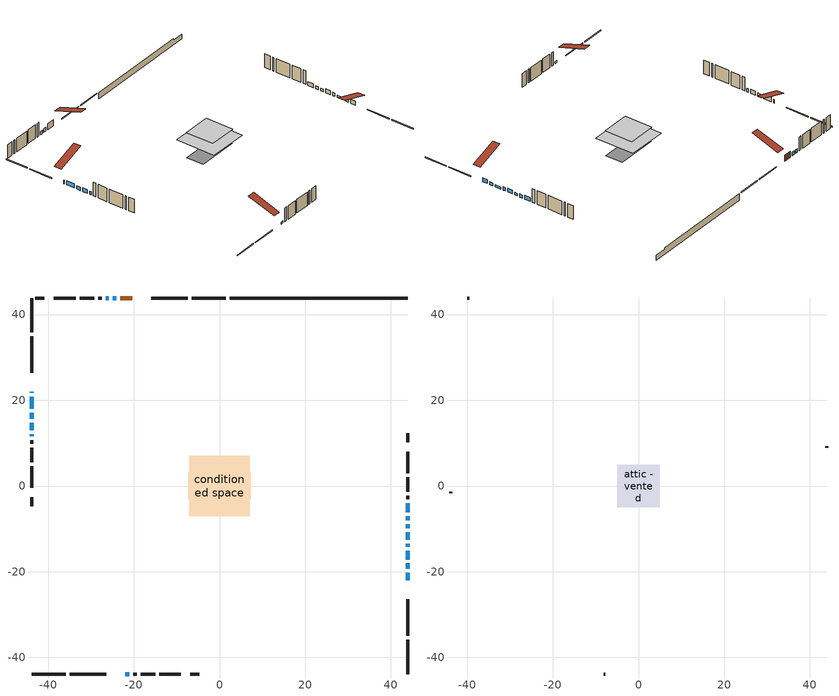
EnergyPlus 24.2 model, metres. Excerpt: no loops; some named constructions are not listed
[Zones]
conditioned space
 floor outside (Floor1 construction): -0.61,-0.61 -0.61,0.61 0.61,0.61 0.61,-0.61 z1.07
 floor adiabatic (AdiabaticFloorConstruction): -7.04,-7.04 -7.04,7.04 7.04,7.04 7.04,-7.04 z3.51
 floor foundation (Slab1 construction): -7.25,-3.11 -7.25,3.11 7.25,3.11 7.25,-3.11 z-1.17
 wall outside (RimJoist1 construction): 1.47,43.85 -6.53,43.85 / -43.85,-43.85 -35.85,-43.85 / -43.85,43.85 -43.85,35.85 / 43.85,-43.85 43.85,-35.85 z1.07:1.37
 wall outside (RimJoist2 construction): -7.46,43.85 -15.95,43.85 / -34.93,-43.85 -26.43,-43.85 / -43.85,34.93 -43.85,26.43 / 43.85,-34.93 43.85,-26.43 z1.07:1.37
 wall outside (AdiabaticWallConstruction 1): -20.38,43.85 -23.13,43.85 z1.07:3.1
 wall outside (AdiabaticWallConstruction): -43.85,22.01 -43.85,21.7 / -43.85,12.06 -43.85,11.62 / 43.85,-14.19 43.85,-13.46 / -25.85,43.85 -26.59,43.85 z1.07:2.29; -24.06,43.85 -24.93,43.85 z1.07:2.37; -43.85,20.77 -43.85,17.97 z1.07:2.59; 43.85,-22 43.85,-20.27 / -43.85,14.72 -43.85,12.99 / 43.85,-6.09 43.85,-4.03 z1.07:2.39; 43.85,-19.35 43.85,-18.08 z1.07:1.99; -43.85,17.05 -43.85,15.65 z1.07:2.19; 43.85,-17.15 43.85,-15.12 z1.07:1.81; -22.01,-43.85 -21.06,-43.85 z1.07:1.78; 43.85,-12.53 43.85,-10.75 z1.07:2.42; 43.85,-9.82 43.85,-8.88 z1.07:1.96; 43.85,-7.96 43.85,-7.02 z1.07:2.16
 wall outside (Wall1 construction): -27.52,43.85 -28.34,43.85 / -20.14,-43.85 -19.31,-43.85 / -43.85,10.69 -43.85,9.87 / 43.85,-3.1 43.85,-2.28 z1.07:5.95
 wall outside (Wall2 construction): -29.27,43.85 -32.63,43.85 / -18.38,-43.85 -15.02,-43.85 / -43.85,8.94 -43.85,5.57 / 43.85,-1.35 43.85,2.02 z1.07:5.95
 wall outside (Wall3 construction): -33.56,43.85 -38.61,43.85 / -14.09,-43.85 -9.04,-43.85 / -43.85,4.65 -43.85,-0.4 / 43.85,2.95 43.85,7.99 z1.07:5.95
 wall outside (Wall5 construction): -40.86,43.85 -42.93,43.85 / -6.79,-43.85 -4.73,-43.85 / -43.85,-2.65 -43.85,-4.72 / 43.85,10.25 43.85,12.31 z1.07:5.95
 wall foundation (FoundationWall1 construction): 2.4,43.85,-1.17 2.4,43.85,1.07 39.71,43.85,1.07 39.71,43.85,0.55 43.85,43.85,0.55 43.85,43.85,-1.17
 window (WindowConstruction 10): -43.85,22 -43.85,21.7 z1.07:2.29
 window (WindowConstruction 4): -24.06,43.85 -24.93,43.85 z1.07:2.37
 window (WindowConstruction 5): -43.85,20.77 -43.85,17.97 z1.07:2.59
 window (WindowConstruction 6): 43.85,-22 43.85,-20.28 z1.07:2.39
 window (WindowConstruction 7): 43.85,-19.35 43.85,-18.08 z1.07:1.98
 window (WindowConstruction 8): -43.85,17.04 -43.85,15.65 z1.07:2.19
 window (WindowConstruction 9): -43.85,14.72 -43.85,12.99 z1.07:2.39
 window (WindowConstruction 14): 43.85,-17.15 43.85,-15.12 z1.07:1.81
 window (WindowConstruction 15): -22,-43.85 -21.06,-43.85 z1.07:1.78
 window (WindowConstruction 11): -43.85,12.06 -43.85,11.62 z1.07:2.29
 window (WindowConstruction 12): 43.85,-14.19 43.85,-13.46 z1.07:2.29
 window (WindowConstruction 13): -25.86,43.85 -26.59,43.85 z1.07:2.29
 window (WindowConstruction): 43.85,-12.53 43.85,-10.75 z1.07:2.42
 window (WindowConstruction 1): 43.85,-9.82 43.85,-8.89 z1.07:1.96
 window (WindowConstruction 2): 43.85,-7.96 43.85,-7.02 z1.07:2.16
 window (WindowConstruction 3): 43.85,-6.09 43.85,-4.03 z1.07:2.39
 door (Door): -20.38,43.85 -23.13,43.85 z1.07:3.1
 ceiling adiabatic (AdiabaticFloorConstruction): 7.04,-7.04 7.04,7.04 -7.04,7.04 -7.04,-7.04 z3.51
attic - vented
 floor to conditioned space (Floor2 construction Reversed): -5,-5 -5,5 5,5 5,-5 z5.95
 wall outside (Wall4 construction): -39.54,43.85 -39.93,43.85 / -8.11,-43.85 -7.72,-43.85 / -43.85,-1.33 -43.85,-1.73 / 43.85,8.92 43.85,9.32 z1.07:5.95
 roof outside (Roof1 construction): -19.45,43.85,5.95 -19.45,34.12,9.19 -16.88,34.12,9.19 -16.88,43.85,5.95; -22.93,-43.85,5.95 -22.93,-34.12,9.19 -25.5,-34.12,9.19 -25.5,-43.85,5.95; -43.85,22.93,5.95 -34.12,22.93,9.19 -34.12,25.5,9.19 -43.85,25.5,5.95; 43.85,-22.93,5.95 34.12,-22.93,9.19 34.12,-25.5,9.19 43.85,-25.5,5.95
[Material] Roughness=Rough; Thermal Absorptance=0.9
Name | Thickness {m} | Conductivity {W/m-K} | Density {kg/m3} | Specific Heat {J/kg-K} | Solar Absorptance | Visible Absorptance
ceiling loosefill ins | 0.169333 | 0.0480833 | 16.02 | 1046.75 | 0.7 | 0.7
ceiling stud and cavity | 0.1397 | 0.0931187 | 65.682 | 1177.47 | 0.7 | 0.7
gypsum board | 0.0127 | 0.160291 | 801 | 837.4 | 0.6 | 0.6
[Construction]
Floor2 construction: ceiling loosefill ins, ceiling stud and cavity, gypsum board
[EnergyManagementSystem:Program]
total_airflows_program: Set total_infil_flow_rate = 0; Set total_mechvent_flow_rate = 0; Set total_natvent_flow_rate = 0; Set total_whf_flow_rate = 0; Set total_infil_flow_rate = total_infil_flow_rate + (infil_program_Qinf * 1); Set total_mechvent_flow_rate = total_mechvent_flow_rate + (infil_program_Qfan * 1); Set total_natvent_flow_rate = total_natvent_flow_rate + (natural_vent_program_Qnv * 1); Set total_whf_flow_rate = total_whf_flow_rate + (natural_vent_program_Qwhf * 1)
total_loads_program: Set loads_htg_tot = 0; Set loads_clg_tot = 0; If htg_load_cond > 0; Set loads_htg_tot = loads_htg_tot + (htg_load_cond - clg_load_cond) * 1.0; EndIf; Set loads_htg_tot = (@Max loads_htg_tot 0); If clg_load_cond > 0; Set loads_clg_tot = loads_clg_tot + (clg_load_cond - htg_load_cond) * 0.0; EndIf; Set loads_clg_tot = (@Max loads_clg_tot 0)
unit_heater_supply_fan_disaggregate_program: Set unit_heater_supply_fan_primary_htg = 0; If unit_heater_htg_coil_s > 0; Set unit_heater_supply_fan_primary_htg = unit_heater_supply_fan_s; EndIf
unmet_hours_program: Set htg_unmet_hours = 0; Set clg_unmet_hours = 0; Set unit_htg_unmet_hours = 0; If ((DayOfYear >= 1) && (DayOfYear <= 365)); Set unit_htg_unmet_hours = unit_htg_unmet_hours + conditioned_space_htg_unmet_s; If unit_htg_unmet_hours > htg_unmet_hours; Set htg_unmet_hours = unit_htg_unmet_hours; EndIf; EndIf
water_heater_EC_adj: If WarmupFlag == 0; Set dhw_e_cons = water_heater_energy + water_heater_on_cycle_parasitic + water_heater_off_cycle_parasitic; Set water_heater_ec_adj_act = 0.0 * dhw_e_cons / 1; EndIf
[EnergyManagementSystem:ProgramCallingManager]
component_loads_program_calling_manager: EndOfZoneTimestepAfterZoneReporting; component_loads_program
fridge_schedule_program_calling_manager: BeginZoneTimestepAfterInitHeatBalance; fridge_schedule_program
infil_program_calling_manager: BeginZoneTimestepAfterInitHeatBalance; infil_program
natural_vent_program_calling_manager: BeginZoneTimestepAfterInitHeatBalance; natural_vent_program
total_airflows_program_calling_manager: EndOfZoneTimestepAfterZoneReporting; total_airflows_program
total_loads_program_calling_manager: EndOfZoneTimestepAfterZoneReporting; total_loads_program
unit_heater_supply_fan_disaggregate_program_calling_manager: EndOfSystemTimestepBeforeHVACReporting; unit_heater_supply_fan_disaggregate_program
unmet_hours_program_calling_manager: EndOfZoneTimestepBeforeZoneReporting; unmet_hours_program
water_heater_EC_adj_ProgramManager: EndOfSystemTimestepBeforeHVACReporting; water_heater_EC_adj
[EnergyManagementSystem:OutputVariable] Type of Data in Variable=Summed
Name | EMS Variable | Update Frequency | EMS Program or Subroutine | Units
unit heater supply fan disaggregate htg primary | unit_heater_supply_fan_primary_htg | SystemTimestep | unit_heater_supply_fan_disaggregate_program | J
loads_htg_tot_peakload_outvar; loads_htg_tot_annual_outvar; Energy Management System Output Variable 1; Energy Management System Output Variable 45 | loads_htg_tot | ZoneTimestep | total_loads_program | J
loads_clg_tot_peakload_outvar; loads_clg_tot_annual_outvar; Energy Management System Output Variable 2; Energy Management System Output Variable 46 | loads_clg_tot | ZoneTimestep | total_loads_program | J
htg_unmet_hours_annual_outvar; Energy Management System Output Variable 3 | htg_unmet_hours | ZoneTimestep | unmet_hours_program | hr
clg_unmet_hours_annual_outvar; Energy Management System Output Variable 4 | clg_unmet_hours | ZoneTimestep | unmet_hours_program | hr
loads_htg_roofs_annual_outvar; Energy Management System Output Variable 5 | loads_htg_roofs | ZoneTimestep | component_loads_program | J
loads_htg_ceilings_annual_outvar; Energy Management System Output Variable 6 | loads_htg_ceilings | ZoneTimestep | component_loads_program | J
loads_htg_walls_annual_outvar; Energy Management System Output Variable 7 | loads_htg_walls | ZoneTimestep | component_loads_program | J
loads_htg_rim_joists_annual_outvar; Energy Management System Output Variable 8 | loads_htg_rim_joists | ZoneTimestep | component_loads_program | J
loads_htg_foundation_walls_annual_outvar; Energy Management System Output Variable 9 | loads_htg_foundation_walls | ZoneTimestep | component_loads_program | J
loads_htg_doors_annual_outvar; Energy Management System Output Variable 10 | loads_htg_doors | ZoneTimestep | component_loads_program | J
loads_htg_windows_conduction_annual_outvar; Energy Management System Output Variable 11 | loads_htg_windows_conduction | ZoneTimestep | component_loads_program | J
loads_htg_windows_solar_annual_outvar; Energy Management System Output Variable 12 | loads_htg_windows_solar | ZoneTimestep | component_loads_program | J
loads_htg_skylights_conduction_annual_outvar; Energy Management System Output Variable 13 | loads_htg_skylights_conduction | ZoneTimestep | component_loads_program | J
loads_htg_skylights_solar_annual_outvar; Energy Management System Output Variable 14 | loads_htg_skylights_solar | ZoneTimestep | component_loads_program | J
loads_htg_floors_annual_outvar; Energy Management System Output Variable 15 | loads_htg_floors | ZoneTimestep | component_loads_program | J
loads_htg_slabs_annual_outvar; Energy Management System Output Variable 16 | loads_htg_slabs | ZoneTimestep | component_loads_program | J
loads_htg_internal_mass_annual_outvar; Energy Management System Output Variable 17 | loads_htg_internal_mass | ZoneTimestep | component_loads_program | J
loads_htg_infil_annual_outvar; Energy Management System Output Variable 18 | loads_htg_infil | ZoneTimestep | component_loads_program | J
loads_htg_natvent_annual_outvar; Energy Management System Output Variable 19 | loads_htg_natvent | ZoneTimestep | component_loads_program | J
loads_htg_mechvent_annual_outvar; Energy Management System Output Variable 20 | loads_htg_mechvent | ZoneTimestep | component_loads_program | J
loads_htg_whf_annual_outvar; Energy Management System Output Variable 21 | loads_htg_whf | ZoneTimestep | component_loads_program | J
loads_htg_ducts_annual_outvar; Energy Management System Output Variable 22 | loads_htg_ducts | ZoneTimestep | component_loads_program | J
loads_htg_intgains_annual_outvar; Energy Management System Output Variable 23 | loads_htg_intgains | ZoneTimestep | component_loads_program | J
loads_htg_lighting_annual_outvar; Energy Management System Output Variable 24 | loads_htg_lighting | ZoneTimestep | component_loads_program | J
loads_clg_roofs_annual_outvar; Energy Management System Output Variable 25 | loads_clg_roofs | ZoneTimestep | component_loads_program | J
loads_clg_ceilings_annual_outvar; Energy Management System Output Variable 26 | loads_clg_ceilings | ZoneTimestep | component_loads_program | J
loads_clg_walls_annual_outvar; Energy Management System Output Variable 27 | loads_clg_walls | ZoneTimestep | component_loads_program | J
loads_clg_rim_joists_annual_outvar; Energy Management System Output Variable 28 | loads_clg_rim_joists | ZoneTimestep | component_loads_program | J
loads_clg_foundation_walls_annual_outvar; Energy Management System Output Variable 29 | loads_clg_foundation_walls | ZoneTimestep | component_loads_program | J
loads_clg_doors_annual_outvar; Energy Management System Output Variable 30 | loads_clg_doors | ZoneTimestep | component_loads_program | J
loads_clg_windows_conduction_annual_outvar; Energy Management System Output Variable 31 | loads_clg_windows_conduction | ZoneTimestep | component_loads_program | J
loads_clg_windows_solar_annual_outvar; Energy Management System Output Variable 32 | loads_clg_windows_solar | ZoneTimestep | component_loads_program | J
loads_clg_skylights_conduction_annual_outvar; Energy Management System Output Variable 33 | loads_clg_skylights_conduction | ZoneTimestep | component_loads_program | J
loads_clg_skylights_solar_annual_outvar; Energy Management System Output Variable 34 | loads_clg_skylights_solar | ZoneTimestep | component_loads_program | J
loads_clg_floors_annual_outvar; Energy Management System Output Variable 35 | loads_clg_floors | ZoneTimestep | component_loads_program | J
loads_clg_slabs_annual_outvar; Energy Management System Output Variable 36 | loads_clg_slabs | ZoneTimestep | component_loads_program | J
loads_clg_internal_mass_annual_outvar; Energy Management System Output Variable 37 | loads_clg_internal_mass | ZoneTimestep | component_loads_program | J
loads_clg_infil_annual_outvar; Energy Management System Output Variable 38 | loads_clg_infil | ZoneTimestep | component_loads_program | J
loads_clg_natvent_annual_outvar; Energy Management System Output Variable 39 | loads_clg_natvent | ZoneTimestep | component_loads_program | J
loads_clg_mechvent_annual_outvar; Energy Management System Output Variable 40 | loads_clg_mechvent | ZoneTimestep | component_loads_program | J
loads_clg_whf_annual_outvar; Energy Management System Output Variable 41 | loads_clg_whf | ZoneTimestep | component_loads_program | J
loads_clg_ducts_annual_outvar; Energy Management System Output Variable 42 | loads_clg_ducts | ZoneTimestep | component_loads_program | J
loads_clg_intgains_annual_outvar; Energy Management System Output Variable 43 | loads_clg_intgains | ZoneTimestep | component_loads_program | J
loads_clg_lighting_annual_outvar; Energy Management System Output Variable 44 | loads_clg_lighting | ZoneTimestep | component_loads_program | J
[Schedule:Day:Interval]
interior lighting schedule day: No, 01:00, 0.108182, 04:00, 0.0901515, 05:00, 0.0991667, 06:00, 0.162273, 07:00, 0.270455, 08:00, 0.342576, 10:00, 0.369621, 11:00, 0.351591, 12:00, 0.333561, 13:00, 0.324545, 14:00, 0.31553, 15:00, 0.333561, 16:00, 0.369621, 17:00, 0.450758, 18:00, 0.585985, 19:00, 0.775303, 20:00, 0.955606, 21:00, 0.991667, 22:00, 0.712197, 23:00, 0.360606, 24:00, 0.162273
interior lighting schedule day 1: No, 01:00, 0.100909, 04:00, 0.0840909, 05:00, 0.0925, 06:00, 0.151364, 07:00, 0.252273, 08:00, 0.319545, 10:00, 0.344773, 11:00, 0.327955, 12:00, 0.311136, 13:00, 0.302727, 14:00, 0.294318, 15:00, 0.311136, 16:00, 0.344773, 17:00, 0.420455, 18:00, 0.546591, 19:00, 0.723182, 20:00, 0.891364, 21:00, 0.925, 22:00, 0.664318, 23:00, 0.336364, 24:00, 0.151364
interior lighting schedule day 2: No, 01:00, 0.0927273, 04:00, 0.0772727, 05:00, 0.085, 06:00, 0.139091, 07:00, 0.231818, 08:00, 0.293636, 10:00, 0.316818, 11:00, 0.301364, 12:00, 0.285909, 13:00, 0.278182, 14:00, 0.270455, 15:00, 0.285909, 16:00, 0.316818, 17:00, 0.386364, 18:00, 0.502273, 19:00, 0.664545, 20:00, 0.819091, 21:00, 0.85, 22:00, 0.610455, 23:00, 0.309091, 24:00, 0.139091
interior lighting schedule day 3: No, 01:00, 0.0845455, 04:00, 0.0704545, 05:00, 0.0775, 06:00, 0.126818, 07:00, 0.211364, 08:00, 0.267727, 10:00, 0.288864, 11:00, 0.274773, 12:00, 0.260682, 13:00, 0.253636, 14:00, 0.246591, 15:00, 0.260682, 16:00, 0.288864, 17:00, 0.352273, 18:00, 0.457955, 19:00, 0.605909, 20:00, 0.746818, 21:00, 0.775, 22:00, 0.556591, 23:00, 0.281818, 24:00, 0.126818
interior lighting schedule day 4: No, 01:00, 0.0763636, 04:00, 0.0636364, 05:00, 0.07, 06:00, 0.114545, 07:00, 0.190909, 08:00, 0.241818, 10:00, 0.260909, 11:00, 0.248182, 12:00, 0.235455, 13:00, 0.229091, 14:00, 0.222727, 15:00, 0.235455, 16:00, 0.260909, 17:00, 0.318182, 18:00, 0.413636, 19:00, 0.547273, 20:00, 0.674545, 21:00, 0.7, 22:00, 0.502727, 23:00, 0.254545, 24:00, 0.114545
interior lighting schedule day 5: No, 01:00, 0.0727273, 04:00, 0.0606061, 05:00, 0.0666667, 06:00, 0.109091, 07:00, 0.181818, 08:00, 0.230303, 10:00, 0.248485, 11:00, 0.236364, 12:00, 0.224242, 13:00, 0.218182, 14:00, 0.212121, 15:00, 0.224242, 16:00, 0.248485, 17:00, 0.30303, 18:00, 0.393939, 19:00, 0.521212, 20:00, 0.642424, 21:00, 0.666667, 22:00, 0.478788, 23:00, 0.242424, 24:00, 0.109091
interior lighting schedule day 6: No, 01:00, 0.0745455, 04:00, 0.0621212, 05:00, 0.0683333, 06:00, 0.111818, 07:00, 0.186364, 08:00, 0.236061, 10:00, 0.254697, 11:00, 0.242273, 12:00, 0.229848, 13:00, 0.223636, 14:00, 0.217424, 15:00, 0.229848, 16:00, 0.254697, 17:00, 0.310606, 18:00, 0.403788, 19:00, 0.534242, 20:00, 0.658485, 21:00, 0.683333, 22:00, 0.490758, 23:00, 0.248485, 24:00, 0.111818
interior lighting schedule day 7: No, 01:00, 0.08, 04:00, 0.0666667, 05:00, 0.0733333, 06:00, 0.12, 07:00, 0.2, 08:00, 0.253333, 10:00, 0.273333, 11:00, 0.26, 12:00, 0.246667, 13:00, 0.24, 14:00, 0.233333, 15:00, 0.246667, 16:00, 0.273333, 17:00, 0.333333, 18:00, 0.433333, 19:00, 0.573333, 20:00, 0.706667, 21:00, 0.733333, 22:00, 0.526667, 23:00, 0.266667, 24:00, 0.12
interior lighting schedule day 8: No, 01:00, 0.0890909, 04:00, 0.0742424, 05:00, 0.0816667, 06:00, 0.133636, 07:00, 0.222727, 08:00, 0.282121, 10:00, 0.304394, 11:00, 0.289545, 12:00, 0.274697, 13:00, 0.267273, 14:00, 0.259848, 15:00, 0.274697, 16:00, 0.304394, 17:00, 0.371212, 18:00, 0.482576, 19:00, 0.638485, 20:00, 0.78697, 21:00, 0.816667, 22:00, 0.586515, 23:00, 0.29697, 24:00, 0.133636
interior lighting schedule day 9: No, 01:00, 0.0972727, 04:00, 0.0810606, 05:00, 0.0891667, 06:00, 0.145909, 07:00, 0.243182, 08:00, 0.30803, 10:00, 0.332348, 11:00, 0.316136, 12:00, 0.299924, 13:00, 0.291818, 14:00, 0.283712, 15:00, 0.299924, 16:00, 0.332348, 17:00, 0.405303, 18:00, 0.526894, 19:00, 0.697121, 20:00, 0.859242, 21:00, 0.891667, 22:00, 0.640379, 23:00, 0.324242, 24:00, 0.145909
interior lighting schedule day 10: No, 01:00, 0.105455, 04:00, 0.0878788, 05:00, 0.0966667, 06:00, 0.158182, 07:00, 0.263636, 08:00, 0.333939, 10:00, 0.360303, 11:00, 0.342727, 12:00, 0.325152, 13:00, 0.316364, 14:00, 0.307576, 15:00, 0.325152, 16:00, 0.360303, 17:00, 0.439394, 18:00, 0.571212, 19:00, 0.755758, 20:00, 0.931515, 21:00, 0.966667, 22:00, 0.694242, 23:00, 0.351515, 24:00, 0.158182
interior lighting schedule day 11: No, 01:00, 0.109091, 04:00, 0.0909091, 05:00, 0.1, 06:00, 0.163636, 07:00, 0.272727, 08:00, 0.345455, 10:00, 0.372727, 11:00, 0.354545, 12:00, 0.336364, 13:00, 0.327273, 14:00, 0.318182, 15:00, 0.336364, 16:00, 0.372727, 17:00, 0.454545, 18:00, 0.590909, 19:00, 0.781818, 20:00, 0.963636, 21:00, 1, 22:00, 0.718182, 23:00, 0.363636, 24:00, 0.163636
interior lighting schedule default day; occupants schedule default day; clothes dryer schedule default day; cooking range schedule default day; mech vent bath fan 0 schedule default day; mech vent bath fan 1 schedule default day; mech vent range fan 0 schedule default day; misc plug loads schedule default day; general water use schedule default day; heating setpoint default day; cooling setpoint default day; clothes dryer exhaust 0 schedule default day; cooling season schedule day; cooling season schedule day 2; cooling season schedule default day; exterior lighting schedule default day; natural vent schedule default day: No, 24:00, 0
occupants schedule day: No, 05:00, 0.426829, 06:00, 0.719512, 07:00, 1, 08:00, 0.670732, 09:00, 0.329268, 14:00, 0.170732, 15:00, 0.231707, 16:00, 0.329268, 17:00, 0.5, 18:00, 0.670732, 19:00, 0.829268, 21:00, 1, 22:00, 0.853659, 23:00, 0.646341, 24:00, 0.426829
clothes dryer schedule day; clothes dryer exhaust 0 schedule day: No, 01:00, 0.123457, 02:00, 0.0740741, 03:00, 0.0493827, 04:00, 0.0246914, 05:00, 0.0493827, 06:00, 0.0740741, 07:00, 0.197531, 08:00, 0.395062, 09:00, 0.592593, 10:00, 0.839506, 11:00, 0.962963, 12:00, 1, 13:00, 0.91358, 14:00, 0.82716, 15:00, 0.716049, 16:00, 0.753086, 17:00, 0.679012, 18:00, 0.666667, 20:00, 0.62963, 21:00, 0.641975, 22:00, 0.666667, 23:00, 0.54321, 24:00, 0.296296
cooking range schedule day: No, 05:00, 0.0597015, 06:00, 0.11194, 07:00, 0.171642, 08:00, 0.291045, 11:00, 0.343284, 12:00, 0.402985, 13:00, 0.462687, 14:00, 0.343284, 15:00, 0.291045, 16:00, 0.402985, 17:00, 0.567164, 18:00, 1, 19:00, 0.850746, 20:00, 0.432836, 21:00, 0.291045, 22:00, 0.231343, 23:00, 0.171642, 24:00, 0.11194
mech vent bath fan 0 schedule day; mech vent bath fan 1 schedule day: No, 07:00, 0, 08:00, 1, 09:00, 0.2, 24:00, 0
mech vent range fan 0 schedule day: No, 18:00, 0, 19:00, 1, 20:00, 0.2, 24:00, 0
misc plug loads schedule day: No, 06:00, 0.705882, 07:00, 0.745098, 08:00, 0.803922, 15:00, 0.823529, 16:00, 0.862745, 17:00, 0.921569, 18:00, 0.980392, 19:00, 1, 20:00, 0.980392, 21:00, 0.941176, 22:00, 0.862745, 23:00, 0.784314, 24:00, 0.72549
general water use schedule day: No, 01:00, 0.315068, 03:00, 0.287671, 04:00, 0.342466, 05:00, 0.369863, 06:00, 0.520548, 07:00, 0.60274, 08:00, 0.534247, 10:00, 0.506849, 11:00, 0.465753, 14:00, 0.479452, 15:00, 0.534247, 16:00, 0.589041, 17:00, 0.69863, 18:00, 0.876712, 19:00, 0.890411, 20:00, 0.986301, 21:00, 1, 22:00, 0.863014, 23:00, 0.616438, 24:00, 0.465753
heating setpoint day: No, 07:00, 18, 23:00, 21, 24:00, 18
cooling setpoint day: No, 24:00, 25
cooling season schedule day 1: No, 24:00, 1
exterior lighting schedule day: No, 01:00, 0.566667, 03:00, 0.524167, 05:00, 0.495833, 06:00, 0.5525, 07:00, 0.623333, 08:00, 0.580833, 09:00, 0.439167, 10:00, 0.354167, 12:00, 0.34, 13:00, 0.354167, 14:00, 0.396667, 15:00, 0.425, 16:00, 0.495833, 17:00, 0.623333, 18:00, 0.793333, 19:00, 0.906667, 20:00, 0.963333, 21:00, 0.991667, 22:00, 0.920833, 23:00, 0.793333, 24:00, 0.665833
exterior lighting schedule day 1: No, 01:00, 0.528571, 03:00, 0.488929, 05:00, 0.4625, 06:00, 0.515357, 07:00, 0.581429, 08:00, 0.541786, 09:00, 0.409643, 10:00, 0.330357, 12:00, 0.317143, 13:00, 0.330357, 14:00, 0.37, 15:00, 0.396429, 16:00, 0.4625, 17:00, 0.581429, 18:00, 0.74, 19:00, 0.845714, 20:00, 0.898571, 21:00, 0.925, 22:00, 0.858929, 23:00, 0.74, 24:00, 0.621071
exterior lighting schedule day 10: No, 01:00, 0.552381, 03:00, 0.510952, 05:00, 0.483333, 06:00, 0.538571, 07:00, 0.607619, 08:00, 0.56619, 09:00, 0.428095, 10:00, 0.345238, 12:00, 0.331429, 13:00, 0.345238, 14:00, 0.386667, 15:00, 0.414286, 16:00, 0.483333, 17:00, 0.607619, 18:00, 0.773333, 19:00, 0.88381, 20:00, 0.939048, 21:00, 0.966667, 22:00, 0.897619, 23:00, 0.773333, 24:00, 0.649048
exterior lighting schedule day 11: No, 01:00, 0.571429, 03:00, 0.528571, 05:00, 0.5, 06:00, 0.557143, 07:00, 0.628571, 08:00, 0.585714, 09:00, 0.442857, 10:00, 0.357143, 12:00, 0.342857, 13:00, 0.357143, 14:00, 0.4, 15:00, 0.428571, 16:00, 0.5, 17:00, 0.628571, 18:00, 0.8, 19:00, 0.914286, 20:00, 0.971429, 21:00, 1, 22:00, 0.928571, 23:00, 0.8, 24:00, 0.671429
exterior lighting schedule day 2: No, 01:00, 0.485714, 03:00, 0.449286, 05:00, 0.425, 06:00, 0.473571, 07:00, 0.534286, 08:00, 0.497857, 09:00, 0.376429, 10:00, 0.303571, 12:00, 0.291429, 13:00, 0.303571, 14:00, 0.34, 15:00, 0.364286, 16:00, 0.425, 17:00, 0.534286, 18:00, 0.68, 19:00, 0.777143, 20:00, 0.825714, 21:00, 0.85, 22:00, 0.789286, 23:00, 0.68, 24:00, 0.570714
exterior lighting schedule day 3: No, 01:00, 0.442857, 03:00, 0.409643, 05:00, 0.3875, 06:00, 0.431786, 07:00, 0.487143, 08:00, 0.453929, 09:00, 0.343214, 10:00, 0.276786, 12:00, 0.265714, 13:00, 0.276786, 14:00, 0.31, 15:00, 0.332143, 16:00, 0.3875, 17:00, 0.487143, 18:00, 0.62, 19:00, 0.708571, 20:00, 0.752857, 21:00, 0.775, 22:00, 0.719643, 23:00, 0.62, 24:00, 0.520357
exterior lighting schedule day 4: No, 01:00, 0.4, 03:00, 0.37, 05:00, 0.35, 06:00, 0.39, 07:00, 0.44, 08:00, 0.41, 09:00, 0.31, 10:00, 0.25, 12:00, 0.24, 13:00, 0.25, 14:00, 0.28, 15:00, 0.3, 16:00, 0.35, 17:00, 0.44, 18:00, 0.56, 19:00, 0.64, 20:00, 0.68, 21:00, 0.7, 22:00, 0.65, 23:00, 0.56, 24:00, 0.47
exterior lighting schedule day 5: No, 01:00, 0.380952, 03:00, 0.352381, 05:00, 0.333333, 06:00, 0.371429, 07:00, 0.419048, 08:00, 0.390476, 09:00, 0.295238, 10:00, 0.238095, 12:00, 0.228571, 13:00, 0.238095, 14:00, 0.266667, 15:00, 0.285714, 16:00, 0.333333, 17:00, 0.419048, 18:00, 0.533333, 19:00, 0.609524, 20:00, 0.647619, 21:00, 0.666667, 22:00, 0.619048, 23:00, 0.533333, 24:00, 0.447619
exterior lighting schedule day 6: No, 01:00, 0.390476, 03:00, 0.36119, 05:00, 0.341667, 06:00, 0.380714, 07:00, 0.429524, 08:00, 0.400238, 09:00, 0.302619, 10:00, 0.244048, 12:00, 0.234286, 13:00, 0.244048, 14:00, 0.273333, 15:00, 0.292857, 16:00, 0.341667, 17:00, 0.429524, 18:00, 0.546667, 19:00, 0.624762, 20:00, 0.66381, 21:00, 0.683333, 22:00, 0.634524, 23:00, 0.546667, 24:00, 0.45881
exterior lighting schedule day 7: No, 01:00, 0.419048, 03:00, 0.387619, 05:00, 0.366667, 06:00, 0.408571, 07:00, 0.460952, 08:00, 0.429524, 09:00, 0.324762, 10:00, 0.261905, 12:00, 0.251429, 13:00, 0.261905, 14:00, 0.293333, 15:00, 0.314286, 16:00, 0.366667, 17:00, 0.460952, 18:00, 0.586667, 19:00, 0.670476, 20:00, 0.712381, 21:00, 0.733333, 22:00, 0.680952, 23:00, 0.586667, 24:00, 0.492381
exterior lighting schedule day 8: No, 01:00, 0.466667, 03:00, 0.431667, 05:00, 0.408333, 06:00, 0.455, 07:00, 0.513333, 08:00, 0.478333, 09:00, 0.361667, 10:00, 0.291667, 12:00, 0.28, 13:00, 0.291667, 14:00, 0.326667, 15:00, 0.35, 16:00, 0.408333, 17:00, 0.513333, 18:00, 0.653333, 19:00, 0.746667, 20:00, 0.793333, 21:00, 0.816667, 22:00, 0.758333, 23:00, 0.653333, 24:00, 0.548333
exterior lighting schedule day 9: No, 01:00, 0.509524, 03:00, 0.47131, 05:00, 0.445833, 06:00, 0.496786, 07:00, 0.560476, 08:00, 0.522262, 09:00, 0.394881, 10:00, 0.318452, 12:00, 0.305714, 13:00, 0.318452, 14:00, 0.356667, 15:00, 0.382143, 16:00, 0.445833, 17:00, 0.560476, 18:00, 0.713333, 19:00, 0.815238, 20:00, 0.86619, 21:00, 0.891667, 22:00, 0.827976, 23:00, 0.713333, 24:00, 0.59869
[Schedule:Week:Daily]
heating setpoint Week Rule - Jan1-Dec31: heating setpoint day, heating setpoint day, heating setpoint day, heating setpoint day, heating setpoint day, heating setpoint day, heating setpoint day, heating setpoint default day, heating setpoint default day, heating setpoint default day, heating setpoint default day, heating setpoint default day
cooling setpoint Week Rule - Jan1-Dec31: cooling setpoint day, cooling setpoint day, cooling setpoint day, cooling setpoint day, cooling setpoint day, cooling setpoint day, cooling setpoint day, cooling setpoint default day, cooling setpoint default day, cooling setpoint default day, cooling setpoint default day, cooling setpoint default day
clothes dryer exhaust 0 schedule Week Rule - Jan1-Dec31: clothes dryer exhaust 0 schedule day, clothes dryer exhaust 0 schedule day, clothes dryer exhaust 0 schedule day, clothes dryer exhaust 0 schedule day, clothes dryer exhaust 0 schedule day, clothes dryer exhaust 0 schedule day, clothes dryer exhaust 0 schedule day, clothes dryer exhaust 0 schedule default day, clothes dryer exhaust 0 schedule default day, clothes dryer exhaust 0 schedule default day, clothes dryer exhaust 0 schedule default day, clothes dryer exhaust 0 schedule default day
cooling season schedule Week Rule - Jan1-May26: cooling season schedule day, cooling season schedule day, cooling season schedule day, cooling season schedule day, cooling season schedule day, cooling season schedule day, cooling season schedule day, cooling season schedule default day, cooling season schedule default day, cooling season schedule default day, cooling season schedule default day, cooling season schedule default day
cooling season schedule Week Rule - May27-Jun2: cooling season schedule day, cooling season schedule day, cooling season schedule day, cooling season schedule day, cooling season schedule day, cooling season schedule day 1, cooling season schedule day 1, cooling season schedule default day, cooling season schedule default day, cooling season schedule default day, cooling season schedule default day, cooling season schedule default day
cooling season schedule Week Rule - Jun3-Aug25: cooling season schedule day 1, cooling season schedule day 1, cooling season schedule day 1, cooling season schedule day 1, cooling season schedule day 1, cooling season schedule day 1, cooling season schedule day 1, cooling season schedule default day, cooling season schedule default day, cooling season schedule default day, cooling season schedule default day, cooling season schedule default day
cooling season schedule Week Rule - Aug26-Sep1: cooling season schedule day 1, cooling season schedule day 1, cooling season schedule day 1, cooling season schedule day 1, cooling season schedule day 1, cooling season schedule day 1, cooling season schedule day 2, cooling season schedule default day, cooling season schedule default day, cooling season schedule default day, cooling season schedule default day, cooling season schedule default day
cooling season schedule Week Rule - Sep2-Dec31: cooling season schedule day 2, cooling season schedule day 2, cooling season schedule day 2, cooling season schedule day 2, cooling season schedule day 2, cooling season schedule day 2, cooling season schedule day 2, cooling season schedule default day, cooling season schedule default day, cooling season schedule default day, cooling season schedule default day, cooling season schedule default day
exterior lighting schedule Week Rule - Apr29-May5: exterior lighting schedule day 3, exterior lighting schedule day 3, exterior lighting schedule day 4, exterior lighting schedule day 4, exterior lighting schedule day 4, exterior lighting schedule day 4, exterior lighting schedule day 4, exterior lighting schedule default day, exterior lighting schedule default day, exterior lighting schedule default day, exterior lighting schedule default day, exterior lighting schedule default day
exterior lighting schedule Week Rule - May6-May26: exterior lighting schedule day 4, exterior lighting schedule day 4, exterior lighting schedule day 4, exterior lighting schedule day 4, exterior lighting schedule day 4, exterior lighting schedule day 4, exterior lighting schedule day 4, exterior lighting schedule default day, exterior lighting schedule default day, exterior lighting schedule default day, exterior lighting schedule default day, exterior lighting schedule default day
exterior lighting schedule Week Rule - May27-Jun2: exterior lighting schedule day 4, exterior lighting schedule day 4, exterior lighting schedule day 4, exterior lighting schedule day 4, exterior lighting schedule day 4, exterior lighting schedule day 5, exterior lighting schedule day 5, exterior lighting schedule default day, exterior lighting schedule default day, exterior lighting schedule default day, exterior lighting schedule default day, exterior lighting schedule default day
exterior lighting schedule Week Rule - Jun3-Jun30: exterior lighting schedule day 5, exterior lighting schedule day 5, exterior lighting schedule day 5, exterior lighting schedule day 5, exterior lighting schedule day 5, exterior lighting schedule day 5, exterior lighting schedule day 5, exterior lighting schedule default day, exterior lighting schedule default day, exterior lighting schedule default day, exterior lighting schedule default day, exterior lighting schedule default day
exterior lighting schedule Week Rule - Jul1-Jul28: exterior lighting schedule day 6, exterior lighting schedule day 6, exterior lighting schedule day 6, exterior lighting schedule day 6, exterior lighting schedule day 6, exterior lighting schedule day 6, exterior lighting schedule day 6, exterior lighting schedule default day, exterior lighting schedule default day, exterior lighting schedule default day, exterior lighting schedule default day, exterior lighting schedule default day
exterior lighting schedule Week Rule - Jul29-Aug4: exterior lighting schedule day 6, exterior lighting schedule day 6, exterior lighting schedule day 6, exterior lighting schedule day 7, exterior lighting schedule day 7, exterior lighting schedule day 7, exterior lighting schedule day 7, exterior lighting schedule default day, exterior lighting schedule default day, exterior lighting schedule default day, exterior lighting schedule default day, exterior lighting schedule default day
exterior lighting schedule Week Rule - Aug5-Aug25: exterior lighting schedule day 7, exterior lighting schedule day 7, exterior lighting schedule day 7, exterior lighting schedule day 7, exterior lighting schedule day 7, exterior lighting schedule day 7, exterior lighting schedule day 7, exterior lighting schedule default day, exterior lighting schedule default day, exterior lighting schedule default day, exterior lighting schedule default day, exterior lighting schedule default day
exterior lighting schedule Week Rule - Aug26-Sep1: exterior lighting schedule day 7, exterior lighting schedule day 7, exterior lighting schedule day 7, exterior lighting schedule day 7, exterior lighting schedule day 7, exterior lighting schedule day 7, exterior lighting schedule day 8, exterior lighting schedule default day, exterior lighting schedule default day, exterior lighting schedule default day, exterior lighting schedule default day, exterior lighting schedule default day
exterior lighting schedule Week Rule - Sep2-Sep29: exterior lighting schedule day 8, exterior lighting schedule day 8, exterior lighting schedule day 8, exterior lighting schedule day 8, exterior lighting schedule day 8, exterior lighting schedule day 8, exterior lighting schedule day 8, exterior lighting schedule default day, exterior lighting schedule default day, exterior lighting schedule default day, exterior lighting schedule default day, exterior lighting schedule default day
exterior lighting schedule Week Rule - Sep30-Oct6: exterior lighting schedule day 8, exterior lighting schedule day 9, exterior lighting schedule day 9, exterior lighting schedule day 9, exterior lighting schedule day 9, exterior lighting schedule day 9, exterior lighting schedule day 9, exterior lighting schedule default day, exterior lighting schedule default day, exterior lighting schedule default day, exterior lighting schedule default day, exterior lighting schedule default day
exterior lighting schedule Week Rule - Oct7-Oct27: exterior lighting schedule day 9, exterior lighting schedule day 9, exterior lighting schedule day 9, exterior lighting schedule day 9, exterior lighting schedule day 9, exterior lighting schedule day 9, exterior lighting schedule day 9, exterior lighting schedule default day, exterior lighting schedule default day, exterior lighting schedule default day, exterior lighting schedule default day, exterior lighting schedule default day
exterior lighting schedule Week Rule - Oct28-Nov3: exterior lighting schedule day 9, exterior lighting schedule day 9, exterior lighting schedule day 9, exterior lighting schedule day 9, exterior lighting schedule day 10, exterior lighting schedule day 10, exterior lighting schedule day 10, exterior lighting schedule default day, exterior lighting schedule default day, exterior lighting schedule default day, exterior lighting schedule default day, exterior lighting schedule default day
exterior lighting schedule Week Rule - Nov4-Nov24: exterior lighting schedule day 10, exterior lighting schedule day 10, exterior lighting schedule day 10, exterior lighting schedule day 10, exterior lighting schedule day 10, exterior lighting schedule day 10, exterior lighting schedule day 10, exterior lighting schedule default day, exterior lighting schedule default day, exterior lighting schedule default day, exterior lighting schedule default day, exterior lighting schedule default day
exterior lighting schedule Week Rule - Nov25-Dec1: exterior lighting schedule day 10, exterior lighting schedule day 10, exterior lighting schedule day 10, exterior lighting schedule day 10, exterior lighting schedule day 10, exterior lighting schedule day 10, exterior lighting schedule day 11, exterior lighting schedule default day, exterior lighting schedule default day, exterior lighting schedule default day, exterior lighting schedule default day, exterior lighting schedule default day
exterior lighting schedule Week Rule - Dec2-Dec31: exterior lighting schedule day 11, exterior lighting schedule day 11, exterior lighting schedule day 11, exterior lighting schedule day 11, exterior lighting schedule day 11, exterior lighting schedule day 11, exterior lighting schedule day 11, exterior lighting schedule default day, exterior lighting schedule default day, exterior lighting schedule default day, exterior lighting schedule default day, exterior lighting schedule default day
natural vent schedule Week Rule - Jan1-Dec31: natural vent schedule default day, natural vent schedule default day, natural vent schedule default day, natural vent schedule default day, natural vent schedule default day, natural vent schedule default day, natural vent schedule default day, natural vent schedule default day, natural vent schedule default day, natural vent schedule default day, natural vent schedule default day, natural vent schedule default day
[Schedule:Year]
heating setpoint: heating setpoint Week Rule - Jan1-Dec31, 1, 1, 12, 31
cooling setpoint: cooling setpoint Week Rule - Jan1-Dec31, 1, 1, 12, 31
clothes dryer exhaust 0 schedule: clothes dryer exhaust 0 schedule Week Rule - Jan1-Dec31, 1, 1, 12, 31
cooling season schedule: cooling season schedule Week Rule - Jan1-May26, 1, 1, 5, 26, cooling season schedule Week Rule - May27-Jun2, 5, 27, 6, 2, cooling season schedule Week Rule - Jun3-Aug25, 6, 3, 8, 25, cooling season schedule Week Rule - Aug26-Sep1, 8, 26, 9, 1, cooling season schedule Week Rule - Sep2-Dec31, 9, 2, 12, 31
natural vent schedule: natural vent schedule Week Rule - Jan1-Dec31, 1, 1, 12, 31
